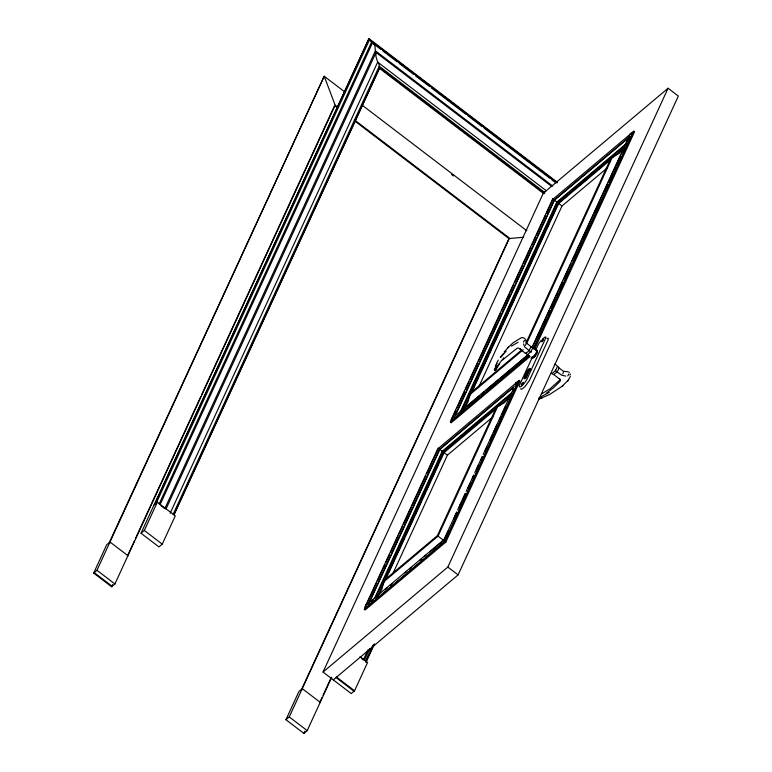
<?xml version="1.0" encoding="UTF-8"?>
<svg xmlns="http://www.w3.org/2000/svg" width="772" height="772" viewBox="0 0 772 772"><rect width="100%" height="100%" fill="white"/><g stroke="black" fill="none" stroke-linecap="round" stroke-linejoin="round"><path stroke-width="1.16" d="M509.887 396.827L504.299 402.743L497.708 406.429L443.379 452.131L383.713 581.847L381.908 589.181L378.232 595.395M623.94 148.349L618.922 153.541L612.331 157.227L558.002 202.93L469.81 394.675L468.006 402L463.779 408.957L471.325 392.543M531.068 358.14L531.628 357.195M536.926 352.1L537.254 353.016L535.411 355.94L533.713 357.6L532.757 357.812L532.921 357.011M533.597 356.587L533.394 357.349L532.072 357.368L534.755 355.303L536.559 352.399M536.569 352.707C538.615 346.763 534.513 359.105 531.454 358.353M524.371 378.463L525.761 377.518L528.386 372.442A3.59 0.801 -52.7 0 0 529.187 371.371L530.306 368.987A3.59 0.801 -52.7 0 0 529.688 368.833L528.926 369.402M554.933 363.988L558.812 367.25L558.378 369.614L557.201 371.776L553.775 374.584L551.42 373.455M525.587 339.506L526.485 343.125L530.982 346.551L529.196 350.42L527.382 352.206L525.153 353.209L519.633 348.539L520.762 349.262L518.63 348.133L517.037 348.259L502.514 359.993M570.363 376.485L567.632 381.165M530.229 370.531L530.422 368.958M525.414 345.345L526.099 343.801M524.825 377.45L526.195 374.43M562.749 373.822L563.454 372.287M109.991 543.131L109.286 542.591L324.211 76.245L335.144 105.166L114.912 583.979L111.612 586.759L93.663 573.075L106.681 544.781L109.981 542.002L127.93 555.686L127.38 556.149L134.424 540.844M93.663 573.075L96.973 570.296L324.211 76.245L344.273 91.55M111.612 586.759L112.615 584.587M135.428 538.653L200.816 396.499M201.82 394.309L334.594 105.629L335.144 105.166L338.02 107.356M154.033 504.946L157.334 502.167L175.283 515.85L162.265 544.144L158.964 546.923L141.015 533.24L368.958 38.6L557.201 182.163M154.728 504.357L368.958 38.6L369.392 39.748L393.334 58.006M155.944 503.807L369.595 39.584L371.351 41.698L371.863 41.476L556.94 182.626M141.015 533.24L144.325 530.461L157.334 502.167M159.119 504.019L371.863 41.476L372.422 42.971L381.021 49.524M160.045 504.724L372.422 42.971L373.6 43.502L374.951 46.021L375.395 50.827L164.918 508.439M165.912 509.202L376.003 52.438L375.395 50.827L552.713 186.052M170.11 513.38L377.662 62.136L375.935 56.501L376.003 52.438L551.333 186.149M173.179 514.239L379.226 66.267L378.984 63.748L377.662 62.136L546.373 190.8M173.989 514.258L379.747 67.646L379.226 66.267L544.742 192.498M174.038 514.895L379.747 67.646L544.501 193.29M331.777 677.179L307.198 730.621L303.888 733.4L285.949 719.716L298.957 691.423L302.267 688.643L320.206 702.327L319.512 702.916L322.03 697.444M523.744 237.226L508.931 238.577L301.717 689.106L302.566 689.753M285.949 719.716L289.249 716.937L509.481 238.114L354.3 119.776M360.003 656.731L367.559 662.492L354.551 690.786L351.241 693.565L323.043 672.055L543.276 193.241L668.079 88.249L678.337 96.066L458.105 574.889L333.301 679.881M303.888 733.4L304.892 731.219M323.034 695.263L331.082 677.768M444.826 541.288L365.175 608.297L365.706 605.47L443.34 540.159L444.826 541.288L518.302 381.542L515.715 382.806L515.185 385.633M365.021 606.956L438.081 448.117L439.567 449.246L514.258 386.405M628.302 139.693L629.807 136.422L554.19 200.035L552.704 198.906L451.118 419.775L451.263 421.126L529.081 355.651M438.399 448.358L519.151 380.422L519.923 381.011L445.849 542.069L365.088 610.005L364.316 609.417L376.418 583.121M377.421 580.93L384.977 564.496M385.99 562.306L389.513 554.634M390.526 552.443L398.082 536.009M399.095 533.819L402.617 526.147M403.631 523.956L411.187 507.522M412.19 505.332L425.797 475.745M426.81 473.554L437.898 449.449M530.103 356.432L451.176 422.824L450.414 422.236L455.943 410.212M456.947 408.021L464.493 391.616M465.497 389.435L469.019 381.783M470.023 379.592L477.569 363.187M478.582 360.997L500.71 312.882M501.713 310.701L509.259 294.296M510.263 292.106L513.785 284.453M514.789 282.262L522.335 265.858M523.339 263.677L530.885 247.272M531.889 245.081L535.411 237.429M536.424 235.238L545.476 215.562M546.479 213.371L553.022 199.157L633.773 131.221L634.545 131.8L534.446 349.427M371.207 595.164L372.722 591.883M383.79 567.816L384.794 565.625M405.435 520.762L407.442 516.391M427.572 472.618L429.087 469.337M454.776 413.474L455.789 411.293M463.325 394.907L464.329 392.716M493.974 328.264L495.479 324.983M508.044 297.674L509.047 295.483M516.584 279.097L517.587 276.916M525.635 259.431L527.141 256.15M547.242 212.454L548.747 209.173M368.292 604.206L439.567 449.246M554.19 200.035L454.38 417.034L451.794 418.299M369.209 603L439.837 449.449L513.341 387.612M621.335 154.053L628.881 137.638L554.46 200.247L455.306 415.818L527.894 354.763M374.584 598.271L442.211 451.253L511.122 393.276M460.18 412.18L556.834 202.052L626.661 143.303M510.717 394.444L442.723 451.649L375.607 597.576L377.479 596.042M461.193 411.476L557.345 202.438L625.339 145.242M377.691 596.129L385.701 578.72M388.2 573.278L389.706 570.006M390.709 567.835L394.212 560.211M396.712 554.769L404.229 538.441M406.728 532.998L412.74 519.932M415.24 514.49L416.745 511.228M417.739 509.047L421.251 501.433M423.751 495.991L424.754 493.81M426.25 490.548L429.763 482.925M432.262 477.482L438.274 464.416M440.773 458.973L442.781 454.621M472.339 390.352L473.844 387.071M474.857 384.881L478.379 377.228M480.888 371.757L482.905 367.375M483.909 365.185L488.444 355.342M489.448 353.151L491.465 348.77M493.974 343.308L501.53 326.894M502.533 324.703L510.08 308.289M511.093 306.098L514.615 298.436M517.124 292.964L518.639 289.683M519.643 287.502L523.165 279.84M525.684 274.369L527.701 269.988M528.704 267.797L531.725 261.235M532.728 259.045L536.25 251.392M538.769 245.921L544.81 232.787M547.329 227.315L549.336 222.934M551.855 217.463L558.397 203.239M392.823 573.789L447.384 455.181L444.045 452.633L385.99 578.865L437.377 535.633L495.441 409.401L444.045 452.633L443.379 452.131M478.428 387.669L561.997 205.97L606.966 168.142M363.409 659.809L367.935 649.966M364.336 660.523L369.865 648.49M365.754 660.861L372.799 645.537M366.266 660.9L373.812 644.495M365.967 662.492L374.517 643.906M525.983 342.99L610.054 160.2L558.667 203.432L472.078 391.693L521.631 350.005M383.713 581.847L438.042 536.144L497.708 406.429M526.658 343.492L612.331 157.227M531.947 347.506L630.338 133.595L632.924 132.33L533.433 348.654M456.657 512.077L443.639 540.39L429.859 551.98M457.661 509.896L465.178 493.559M466.172 491.388L473.69 475.05M474.693 472.869L482.201 456.532M483.204 454.361L513.756 387.93M532.748 346.647L549.355 310.537M550.368 308.346L562.441 282.079M563.454 279.898L571 263.484M572.004 261.293L607.236 184.691M608.249 182.501L620.321 156.243M443.794 540.516L448.3 530.721M453.811 518.745L456.812 512.212M459.321 506.77L460.324 504.598M462.322 500.246L465.323 493.713M467.832 488.271L468.836 486.09M472.339 478.476L473.834 475.205M476.343 469.762L478.341 465.41M480.85 459.967L482.346 456.706M484.855 451.263L486.852 446.901M490.857 438.197L492.362 434.935M493.366 432.754L496.869 425.131M499.368 419.688L500.874 416.426M501.877 414.246L505.38 406.632M537.437 336.93L540.96 329.268M543.478 323.796L545.495 319.425M548.004 313.953L549.519 310.672M550.523 308.482L554.045 300.819M556.564 295.348L557.567 293.157M559.584 288.786L562.605 282.224M565.123 276.752L567.13 272.371M573.673 258.147L575.69 253.766M582.735 238.451L585.755 231.88M586.759 229.699L588.775 225.318M595.318 211.094L598.84 203.432M604.379 191.398L607.4 184.836M608.404 182.646L611.926 174.983M614.444 169.512L615.448 167.321M616.953 164.04L620.485 156.378M622.994 150.907L624.008 148.726M459.465 506.76L461.473 502.398M468.507 487.122L470.013 483.851M490.085 440.194L491.59 436.923M512.676 391.086L513.679 388.905M539.532 332.703L541.037 329.432M579.647 245.467L581.152 242.196M618.266 161.502L619.771 158.231M364.316 609.417L445.077 541.481L519.151 380.422M533.684 348.838L633.773 131.221M323.043 672.055L447.847 567.063L668.079 88.249M532.603 356.712L519.102 385.894C519.575 390.063 525.877 381.397 526.88 379.515L546.065 337.229L545.128 337.007L542.282 339.284M535.604 350.227L538.711 343.588L541.172 340.423M526.166 373.05L525.79 374.227M536.984 352.379L534.813 355.921L535.411 355.94M526.379 377.392L527.961 372.944M569.987 375.095L570.469 374.073M495.363 367.983L494.254 369.894L494.678 370.589L496.386 368.427L495.971 367.954M541.51 340.935C540.419 344.206 545.495 336.959 542.34 339.796M521.631 384.157L521.293 385.141L523.194 383.327L523.194 382.314M541.712 340.838C540.786 343.415 544.791 337.895 542.446 339.844M496.531 363.467L498.336 360.08M521.833 384.06L521.631 384.842L523.049 382.632M567.748 375.954L568.867 373.899M495.325 365.976L496.84 363.342L494.678 370.589L497.313 366.044L503.769 357.783M495.605 370.01L499.581 363.834M523.348 342.092L524.613 340.153M500.304 357.552L503.595 353.325M532.506 357.668L535.141 355.216M504.193 351.907L508.574 347.072M500.574 357.436L506.171 351.163M525.944 378.058L524.651 378.955M561.891 386.531L568.047 380.335M507.648 347.969L512.926 342.913L521.11 337.818L522.663 337.605L524.979 338.541M560.404 379.467L550.204 388.702L541.626 393.894M323.748 78.155L323.507 76.833M560.231 201.695L562.074 200.151M564.824 197.835L566.667 196.291M579.521 185.473L581.355 183.929M584.105 181.613L585.948 180.069M594.208 173.121L596.042 171.577M598.802 169.251L600.635 167.707M612.572 157.671L624.509 147.626M469.81 394.675L523.213 349.745M466.539 406.641L479.393 395.824M481.226 394.28L483.976 391.964M485.82 390.42L494.08 383.472M495.875 382.121L498.673 379.602M500.488 378.241L513.361 367.25M515.242 365.832L517.954 363.39M519.855 361.952L528.048 354.888M450.414 422.236L529.331 355.844M516.468 383.076L518.302 381.542M498.866 406.101L508.97 397.609M447.384 455.181L493.26 416.581M365.706 605.47L366.951 604.418M371.052 601.456L372.886 599.902M385.749 589.084L387.592 587.54M390.342 585.215L392.186 583.671M405.049 572.853L406.883 571.309M409.642 568.983L411.476 567.439M419.746 560.482L421.589 558.938M424.339 556.622L426.183 555.078M371.062 601.88L372.905 600.327M375.665 598.001L377.508 596.447M546.238 393.344L553.707 387.602L560.183 381.156L560.366 379.959L559.15 378.531L559.854 379.216L553.775 374.584M563.164 385.595L549.374 394.656L538.74 399.076M552.028 373.542L555.618 370.531L557.413 366.497M525.877 353.306L527.344 354.705L530.904 351.685L532.719 347.834L532.516 347.033L530.982 346.551M511.431 346.145L518.118 342.257M547.068 338.58L548.371 338.339L547.995 340.191L529.524 380.345L525.018 386.531A16.945 3.792 -52.7 0 1 522.142 388.943L521.1 389.349L520.772 388.789M539.001 397.831L549.182 392.417M538.827 398.873L542.282 397.995M536.154 350.806L537.322 350.517L532.68 347.632M567.835 371.718L563.473 371.322L558.986 367.906M565.779 376.118L561.823 375.231L555.908 371.139L555.357 370.049M531.551 351.897L530.306 351.617L524.651 346.879L523.561 343.926M160.991 505.747L164.436 508.372M568.742 371.988L569.379 372.413M443.282 540.13L438.042 536.144M395.254 59.473L409.614 70.426M411.534 71.883L428.778 85.036M430.689 86.493L445.058 97.455M446.969 98.912L461.338 109.875M463.258 111.332L465.169 112.789M467.089 114.256L500.613 139.819M502.524 141.276L516.893 152.238M518.813 153.696L536.048 166.849M537.968 168.306L552.327 179.258M554.248 180.725L557.123 182.916M432.281 88.018L434.192 89.475M382.931 50.981L397.252 61.905M399.163 63.362L413.483 74.276M415.394 75.733L429.714 86.657M431.625 88.114L465.989 114.324M467.9 115.781L482.22 126.705M484.131 128.162L550.011 178.4M551.922 179.857L555.743 182.771M561.997 205.97L558.002 202.93M554.46 200.247L557.345 202.438M379.197 68.11L543.951 193.753M361.479 104.664L526.793 230.741M451.552 174.482L453.473 175.939M334.594 105.629L337.47 107.819M354.715 120.963L508.931 238.577M439.837 449.449L442.723 451.649M445.077 541.481L445.849 542.069M447.847 567.063L458.105 574.889M144.325 530.461L162.265 544.144M336.602 677.102L354.551 690.786M336.052 677.565L354.001 691.249M96.973 570.296L114.912 583.979M289.249 716.937L307.198 730.621M94.213 572.612L112.162 586.295M552.704 198.906L553.273 199.34M533.713 357.6L532.41 357.32L532.757 357.812M361.508 658.169L362.927 659.742M527.344 354.705L527.681 355.352M525.973 374.488A3.59 0.801 -52.7 0 1 525.771 374.246M526.475 372.461A3.59 0.801 -52.7 0 1 527.749 370.666M528.029 370.328A3.59 0.801 -52.7 0 1 528.318 370.01M527.662 371.4L527.015 372.712L527.141 372.22A2.277 0.511 -52.7 0 1 527.971 370.386L528.936 369.055L527.662 371.4M525.848 372.635L524.082 378.483L525.452 377.103L529.785 368.505L525.848 372.635"/></g></svg>
